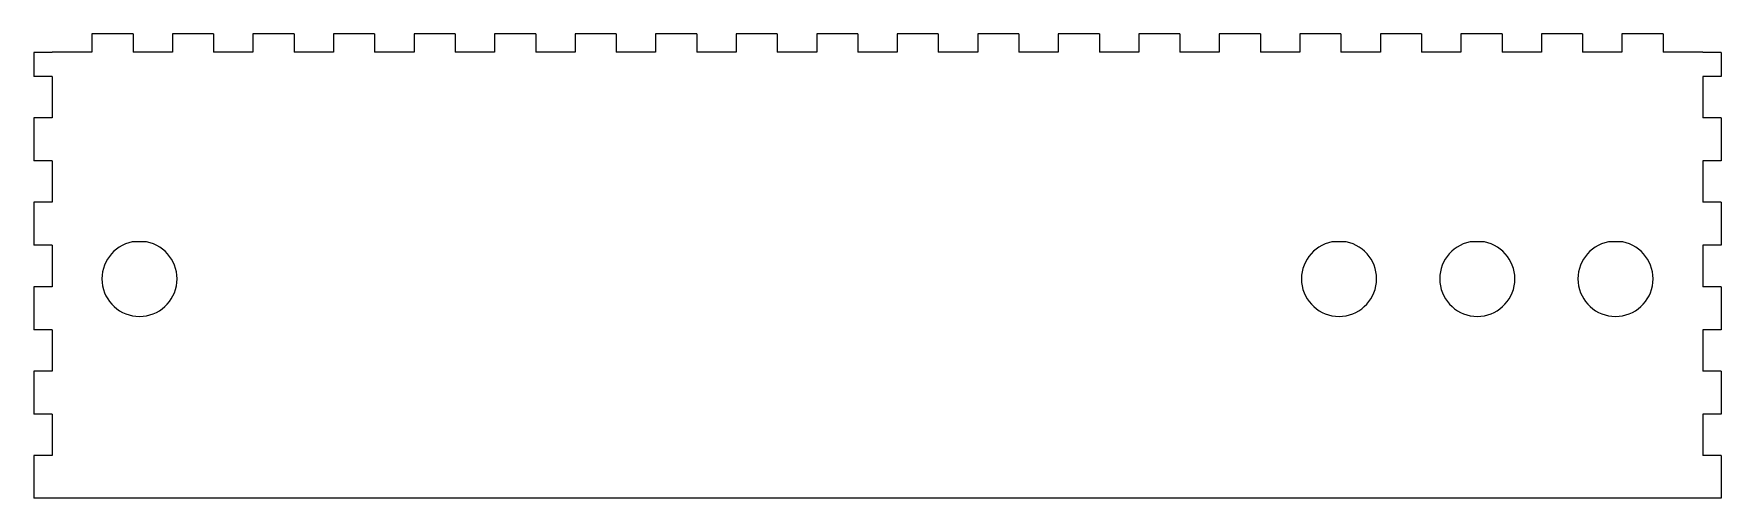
# Model space of a CAD drawing. Extents: x 0 to 293, y 0 to 81.
import ezdxf

# ---------------------------------------------------------------- set-up
doc = ezdxf.new("R2010")
doc.units = 0
doc.layers.add('CUT', color=1, linetype='CONTINUOUS')

msp = doc.modelspace()

# ---------------------------------------------------------------- linework, layer by layer
at = {"layer": 'CUT'}
for p, q in [((10.0962, 80.72), (10.0962, 77.54)), ((17.2374, 80.72), (10.0962, 80.72)), ((17.2374, 80.72), (17.2374, 77.54)), ((24.0787, 80.72), (24.0787, 77.54)), ((31.2199, 80.72), (24.0787, 80.72)), ((31.2199, 80.72), (31.2199, 77.54)), ((38.0611, 80.72), (38.0611, 77.54)), ((45.2023, 80.72), (38.0611, 80.72)), ((45.2023, 80.72), (45.2023, 77.54)), ((52.0435, 80.72), (52.0435, 77.54)), ((59.1848, 80.72), (52.0435, 80.72)), ((59.1848, 80.72), (59.1848, 77.54)), ((66.026, 80.72), (66.026, 77.54)), ((73.1672, 80.72), (66.026, 80.72)), ((73.1672, 80.72), (73.1672, 77.54)), ((80.0084, 80.72), (80.0084, 77.54)), ((87.1496, 80.72), (80.0084, 80.72)), ((87.1496, 80.72), (87.1496, 77.54)), ((93.9909, 80.72), (93.9909, 77.54)), ((101.1321, 80.72), (93.9909, 80.72)), ((101.1321, 80.72), (101.1321, 77.54)), ((107.9733, 80.72), (107.9733, 77.54)), ((115.1145, 80.72), (107.9733, 80.72)), ((115.1145, 80.72), (115.1145, 77.54)), ((121.9557, 80.72), (121.9557, 77.54)), ((129.097, 80.72), (121.9557, 80.72)), ((129.097, 80.72), (129.097, 77.54)), ((135.9382, 80.72), (135.9382, 77.54)), ((143.0794, 80.72), (135.9382, 80.72)), ((143.0794, 80.72), (143.0794, 77.54)), ((149.9206, 80.72), (149.9206, 77.54)), ((157.0618, 80.72), (149.9206, 80.72)), ((157.0618, 80.72), (157.0618, 77.54)), ((163.903, 80.72), (163.903, 77.54)), ((171.0443, 80.72), (163.903, 80.72)), ((171.0443, 80.72), (171.0443, 77.54)), ((177.8855, 80.72), (177.8855, 77.54)), ((185.0267, 80.72), (177.8855, 80.72)), ((185.0267, 80.72), (185.0267, 77.54)), ((191.8679, 80.72), (191.8679, 77.54)), ((199.0091, 80.72), (191.8679, 80.72)), ((199.0091, 80.72), (199.0091, 77.54)), ((205.8504, 80.72), (205.8504, 77.54)), ((212.9916, 80.72), (205.8504, 80.72)), ((212.9916, 80.72), (212.9916, 77.54)), ((219.8328, 80.72), (219.8328, 77.54)), ((226.974, 80.72), (219.8328, 80.72)), ((226.974, 80.72), (226.974, 77.54)), ((233.8152, 80.72), (233.8152, 77.54)), ((240.9565, 80.72), (233.8152, 80.72)), ((240.9565, 80.72), (240.9565, 77.54)), ((247.7977, 80.72), (247.7977, 77.54)), ((254.9389, 80.72), (247.7977, 80.72)), ((254.9389, 80.72), (254.9389, 77.54)), ((261.7801, 80.72), (261.7801, 77.54)), ((268.9213, 80.72), (261.7801, 80.72)), ((268.9213, 80.72), (268.9213, 77.54)), ((275.7626, 80.72), (275.7626, 77.54)), ((282.9038, 80.72), (275.7626, 80.72)), ((282.9038, 80.72), (282.9038, 77.54)), ((3.18, 77.465), (0, 77.465)), ((0, 77.465), (0, 73.3068)), ((10.0962, 77.54), (3.18, 77.54)), ((3.18, 77.54), (3.18, 77.465)), ((24.0787, 77.54), (17.2374, 77.54)), ((38.0611, 77.54), (31.2199, 77.54)), ((52.0435, 77.54), (45.2023, 77.54)), ((66.026, 77.54), (59.1848, 77.54)), ((80.0084, 77.54), (73.1672, 77.54)), ((93.9909, 77.54), (87.1496, 77.54)), ((107.9733, 77.54), (101.1321, 77.54)), ((121.9557, 77.54), (115.1145, 77.54)), ((135.9382, 77.54), (129.097, 77.54)), ((149.9206, 77.54), (143.0794, 77.54)), ((163.903, 77.54), (157.0618, 77.54)), ((177.8855, 77.54), (171.0443, 77.54)), ((191.8679, 77.54), (185.0267, 77.54)), ((205.8504, 77.54), (199.0091, 77.54)), ((219.8328, 77.54), (212.9916, 77.54)), ((233.8152, 77.54), (226.974, 77.54)), ((247.7977, 77.54), (240.9565, 77.54)), ((261.7801, 77.54), (254.9389, 77.54)), ((275.7626, 77.54), (268.9213, 77.54)), ((289.82, 77.54), (282.9038, 77.54)), ((289.82, 77.54), (289.82, 77.465)), ((293, 77.465), (289.82, 77.465)), ((293, 77.465), (293, 73.3068)), ((3.18, 73.3068), (0, 73.3068)), ((3.18, 73.3068), (3.18, 66.1186)), ((293, 73.3068), (289.82, 73.3068)), ((289.82, 73.3068), (289.82, 66.1186)), ((3.18, 66.1186), (0, 66.1186)), ((0, 66.1186), (0, 58.6305)), ((293, 66.1186), (289.82, 66.1186)), ((293, 66.1186), (293, 58.6305)), ((3.18, 58.6305), (0, 58.6305)), ((3.18, 58.6305), (3.18, 51.4423)), ((293, 58.6305), (289.82, 58.6305)), ((289.82, 58.6305), (289.82, 51.4423)), ((3.18, 51.4423), (0, 51.4423)), ((0, 51.4423), (0, 43.9541)), ((293, 51.4423), (289.82, 51.4423)), ((293, 51.4423), (293, 43.9541)), ((3.18, 43.9541), (0, 43.9541)), ((3.18, 43.9541), (3.18, 36.7659)), ((19.6056, 44.535), (17.1144, 44.535)), ((227.8856, 44.535), (225.3944, 44.535)), ((251.8856, 44.535), (249.3944, 44.535)), ((275.8856, 44.535), (273.3944, 44.535)), ((293, 43.9541), (289.82, 43.9541)), ((289.82, 43.9541), (289.82, 36.7659)), ((3.18, 36.7659), (0, 36.7659)), ((0, 36.7659), (0, 29.2777)), ((293, 36.7659), (289.82, 36.7659)), ((293, 36.7659), (293, 29.2777)), ((3.18, 29.2777), (0, 29.2777)), ((3.18, 29.2777), (3.18, 22.0895)), ((293, 29.2777), (289.82, 29.2777)), ((289.82, 29.2777), (289.82, 22.0895)), ((3.18, 22.0895), (0, 22.0895)), ((0, 22.0895), (0, 14.6014)), ((293, 22.0895), (289.82, 22.0895)), ((293, 22.0895), (293, 14.6014)), ((3.18, 14.6014), (0, 14.6014)), ((3.18, 14.6014), (3.18, 7.4132)), ((293, 14.6014), (289.82, 14.6014)), ((289.82, 14.6014), (289.82, 7.4132)), ((3.18, 7.4132), (0, 7.4132)), ((0, 7.4132), (0, 0)), ((293, 7.4132), (289.82, 7.4132)), ((293, 7.4132), (293, 0)), ((293, 0), (0, 0))]:
    msp.add_line(p, q, dxfattribs=at)
for centre in [(18.36, 38.13), (226.64, 38.13), (250.64, 38.13), (274.64, 38.13)]:
    msp.add_arc(centre, 6.525, 101.0054, 78.9946, dxfattribs=at)

doc.saveas('drawing.dxf')
